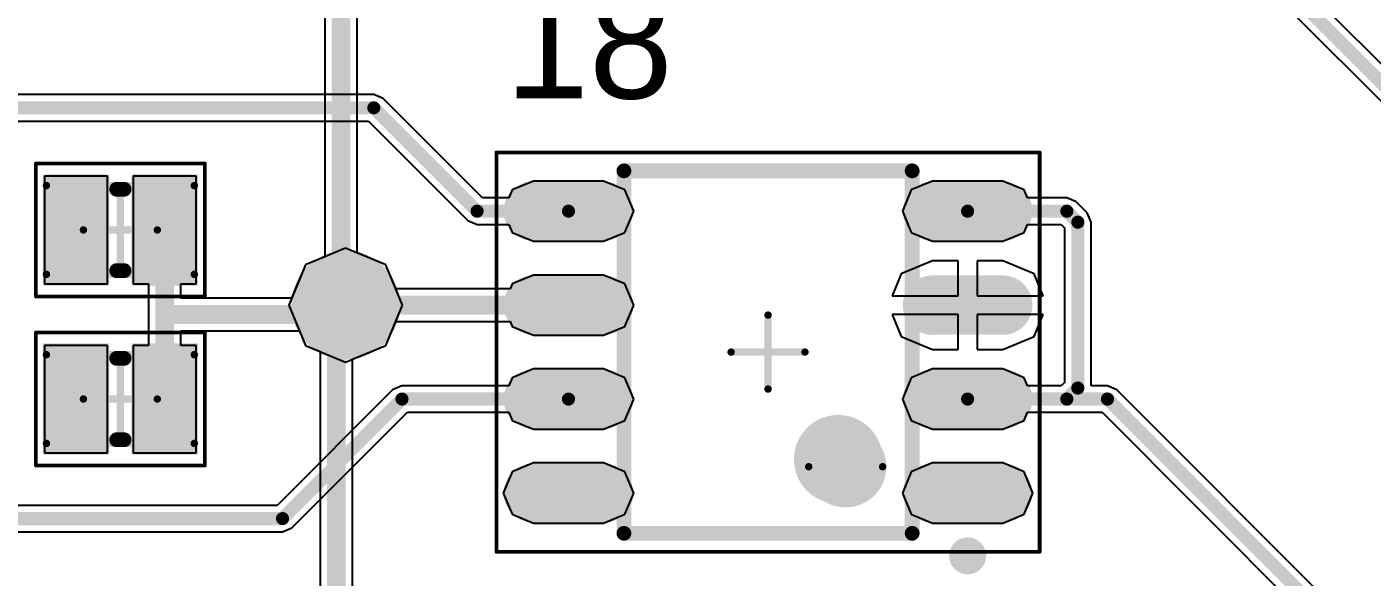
# Model space of a CAD drawing. Header units: millimetres. Extents: x 67 to 176, y 11 to 117.
# Drawn here: x 85.35 to 103.55, y 74.56 to 81.99 of the extents above; entities that cross this region are included whole.
import ezdxf

# ---------------------------------------------------------------- set-up
doc = ezdxf.new("R2010")
doc.units = ezdxf.units.MM
for name, color, linetype in [('BottomLayer', 5, 'Continuous'), ('BottomSolder', 6, 'Continuous'), ('Mechanical13', 56, 'Continuous'), ('Mechanical15', 56, 'Continuous'), ('MultiLayer', 9, 'Continuous'), ('TopLayer', 1, 'Continuous'), ('TopOverlay', 2, 'Continuous'), ('TopPaste', 8, 'Continuous'), ('TopSolder', 216, 'Continuous'), ('ViaHoleLayer', 16, 'Continuous')]:
    doc.layers.add(name, color=color, linetype=linetype)

# ---------------------------------------------------------------- blocks, each defined once
blk = doc.blocks.new('TC4428_33')
at = {"layer": 'Mechanical13', "const_width": 0.1}
for points in [[(-1.95, 2.45), (-1.95, -2.45)], [(1.95, 2.45), (-1.95, 2.45)], [(1.95, 2.45), (1.95, -2.45)], [(1.95, -2.45), (-1.95, -2.45)]]:
    blk.add_lwpolyline(points, dxfattribs=at)
at = {"layer": 'Mechanical13'}
for points, const_width in [([(-1.975, 2.45, 1), (-1.925, 2.45, 1)], 0.05), ([(-1.975, 2.45, 1), (-1.925, 2.45, 1)], 0.05), ([(1.925, 2.45, 1), (1.975, 2.45, 1)], 0.05), ([(1.925, 2.45, 1), (1.975, 2.45, 1)], 0.05), ([(-0.55, 1.55, 1), (-1.55, 1.55, 1)], 0.1), ([(-1.575, 1.55, 1), (-1.525, 1.55, 1)], 0.05), ([(-0.575, 1.55, 1), (-0.525, 1.55, 1)], 0.05), ([(-1.975, -2.45, 1), (-1.925, -2.45, 1)], 0.05), ([(-1.975, -2.45, 1), (-1.925, -2.45, 1)], 0.05), ([(1.925, -2.45, 1), (1.975, -2.45, 1)], 0.05), ([(1.925, -2.45, 1), (1.975, -2.45, 1)], 0.05)]:
    blk.add_lwpolyline(points, format="xyb", close=True, dxfattribs=dict(at, const_width=const_width))
at = {"layer": 'Mechanical15'}
for points, const_width in [([(-3.675, 2.7), (-3.675, -2.7)], 0.05), ([(3.675, 2.7), (-3.675, 2.7)], 0.05), ([(3.675, 2.7), (3.675, -2.7)], 0.05), ([(0, 0.5), (0, -0.5)], 0.1), ([(0.5, 0), (-0.5, 0)], 0.1), ([(3.675, -2.7), (-3.675, -2.7)], 0.05)]:
    blk.add_lwpolyline(points, dxfattribs=dict(at, const_width=const_width))
for points, const_width in [([(-3.687, 2.7, 1), (-3.662, 2.7, 1)], 0.025), ([(-3.687, 2.7, 1), (-3.662, 2.7, 1)], 0.025), ([(3.663, 2.7, 1), (3.688, 2.7, 1)], 0.025), ([(3.663, 2.7, 1), (3.688, 2.7, 1)], 0.025), ([(-0.025, 0.5, 1), (0.025, 0.5, 1)], 0.05), ([(-0.525, 0, 1), (-0.475, 0, 1)], 0.05), ([(0.475, 0, 1), (0.525, 0, 1)], 0.05), ([(-0.025, -0.5, 1), (0.025, -0.5, 1)], 0.05), ([(-3.687, -2.7, 1), (-3.662, -2.7, 1)], 0.025), ([(-3.687, -2.7, 1), (-3.662, -2.7, 1)], 0.025), ([(3.663, -2.7, 1), (3.688, -2.7, 1)], 0.025), ([(3.663, -2.7, 1), (3.688, -2.7, 1)], 0.025)]:
    blk.add_lwpolyline(points, format="xyb", close=True, dxfattribs=dict(at, const_width=const_width))
at = {"layer": 'TopLayer', "const_width": 0.6}
for points in [[(-3.175, 1.905), (-2.225, 1.905)], [(2.225, 1.905), (3.175, 1.905)], [(-3.175, 0.635), (-2.225, 0.635)], [(2.225, 0.635), (3.175, 0.635)], [(-3.175, -0.635), (-2.225, -0.635)], [(2.225, -0.635), (3.175, -0.635)], [(-3.175, -1.905), (-2.225, -1.905)], [(2.225, -1.905), (3.175, -1.905)]]:
    blk.add_lwpolyline(points, dxfattribs=at)
at = {"layer": 'TopLayer', "const_width": 0.3}
for points in [[(-3.325, 1.905, 1), (-3.025, 1.905, 1)], [(-2.375, 1.905, 1), (-2.075, 1.905, 1)], [(2.075, 1.905, 1), (2.375, 1.905, 1)], [(3.025, 1.905, 1), (3.325, 1.905, 1)], [(-3.325, 0.635, 1), (-3.025, 0.635, 1)], [(-2.375, 0.635, 1), (-2.075, 0.635, 1)], [(2.075, 0.635, 1), (2.375, 0.635, 1)], [(3.025, 0.635, 1), (3.325, 0.635, 1)], [(-3.325, -0.635, 1), (-3.025, -0.635, 1)], [(-2.375, -0.635, 1), (-2.075, -0.635, 1)], [(2.075, -0.635, 1), (2.375, -0.635, 1)], [(3.025, -0.635, 1), (3.325, -0.635, 1)], [(-3.325, -1.905, 1), (-3.025, -1.905, 1)], [(-2.375, -1.905, 1), (-2.075, -1.905, 1)], [(2.075, -1.905, 1), (2.375, -1.905, 1)], [(3.025, -1.905, 1), (3.325, -1.905, 1)]]:
    blk.add_lwpolyline(points, format="xyb", close=True, dxfattribs=at)
at = {"layer": 'TopOverlay'}
for points, const_width in [([(-2.575, 2.755, 1), (-2.825, 2.755, 1)], 0.25), ([(-2.887, 2.755, 1), (-2.763, 2.755, 1)], 0.125), ([(-2.637, 2.755, 1), (-2.512, 2.755, 1)], 0.125), ([(-2, 2.45, 1), (-1.9, 2.45, 1)], 0.1), ([(-2, 2.45, 1), (-1.9, 2.45, 1)], 0.1), ([(1.9, 2.45, 1), (2, 2.45, 1)], 0.1), ([(1.9, 2.45, 1), (2, 2.45, 1)], 0.1), ([(-0.65, 1.45, 1), (-1.25, 1.45, 1)], 0.6), ([(-1.4, 1.45, 1), (-1.1, 1.45, 1)], 0.3), ([(-0.8, 1.45, 1), (-0.5, 1.45, 1)], 0.3), ([(-2, -2.45, 1), (-1.9, -2.45, 1)], 0.1), ([(-2, -2.45, 1), (-1.9, -2.45, 1)], 0.1), ([(1.9, -2.45, 1), (2, -2.45, 1)], 0.1), ([(1.9, -2.45, 1), (2, -2.45, 1)], 0.1)]:
    blk.add_lwpolyline(points, format="xyb", close=True, dxfattribs=dict(at, const_width=const_width))
at = {"layer": 'TopOverlay', "const_width": 0.2}
for points in [[(-1.95, 2.45), (-1.95, -2.45)], [(1.95, 2.45), (-1.95, 2.45)], [(1.95, 2.45), (1.95, -2.45)], [(1.95, -2.45), (-1.95, -2.45)]]:
    blk.add_lwpolyline(points, dxfattribs=at)
at = {"layer": 'TopPaste', "const_width": 0.6}
for points in [[(-3.175, 1.905), (-2.225, 1.905)], [(2.225, 1.905), (3.175, 1.905)], [(-3.175, 0.635), (-2.225, 0.635)], [(2.225, 0.635), (3.175, 0.635)], [(-3.175, -0.635), (-2.225, -0.635)], [(2.225, -0.635), (3.175, -0.635)], [(-3.175, -1.905), (-2.225, -1.905)], [(2.225, -1.905), (3.175, -1.905)]]:
    blk.add_lwpolyline(points, dxfattribs=at)
at = {"layer": 'TopPaste', "const_width": 0.3}
for points in [[(-3.325, 1.905, 1), (-3.025, 1.905, 1)], [(-2.375, 1.905, 1), (-2.075, 1.905, 1)], [(2.075, 1.905, 1), (2.375, 1.905, 1)], [(3.025, 1.905, 1), (3.325, 1.905, 1)], [(-3.325, 0.635, 1), (-3.025, 0.635, 1)], [(-2.375, 0.635, 1), (-2.075, 0.635, 1)], [(2.075, 0.635, 1), (2.375, 0.635, 1)], [(3.025, 0.635, 1), (3.325, 0.635, 1)], [(-3.325, -0.635, 1), (-3.025, -0.635, 1)], [(-2.375, -0.635, 1), (-2.075, -0.635, 1)], [(2.075, -0.635, 1), (2.375, -0.635, 1)], [(3.025, -0.635, 1), (3.325, -0.635, 1)], [(-3.325, -1.905, 1), (-3.025, -1.905, 1)], [(-2.375, -1.905, 1), (-2.075, -1.905, 1)], [(2.075, -1.905, 1), (2.375, -1.905, 1)], [(3.025, -1.905, 1), (3.325, -1.905, 1)]]:
    blk.add_lwpolyline(points, format="xyb", close=True, dxfattribs=at)
at = {"layer": 'TopSolder', "const_width": 0.803}
for points in [[(-3.175, 1.905), (-2.225, 1.905)], [(2.225, 1.905), (3.175, 1.905)], [(-3.175, 0.635), (-2.225, 0.635)], [(2.225, 0.635), (3.175, 0.635)], [(-3.175, -0.635), (-2.225, -0.635)], [(2.225, -0.635), (3.175, -0.635)], [(-3.175, -1.905), (-2.225, -1.905)], [(2.225, -1.905), (3.175, -1.905)]]:
    blk.add_lwpolyline(points, dxfattribs=at)
at = {"layer": 'TopSolder', "const_width": 0.402}
for points in [[(-3.376, 1.905, 1), (-2.974, 1.905, 1)], [(-2.426, 1.905, 1), (-2.024, 1.905, 1)], [(2.024, 1.905, 1), (2.426, 1.905, 1)], [(2.974, 1.905, 1), (3.376, 1.905, 1)], [(-3.376, 0.635, 1), (-2.974, 0.635, 1)], [(-2.426, 0.635, 1), (-2.024, 0.635, 1)], [(2.024, 0.635, 1), (2.426, 0.635, 1)], [(2.974, 0.635, 1), (3.376, 0.635, 1)], [(-3.376, -0.635, 1), (-2.974, -0.635, 1)], [(-2.426, -0.635, 1), (-2.024, -0.635, 1)], [(2.024, -0.635, 1), (2.426, -0.635, 1)], [(2.974, -0.635, 1), (3.376, -0.635, 1)], [(-3.376, -1.905, 1), (-2.974, -1.905, 1)], [(-2.426, -1.905, 1), (-2.024, -1.905, 1)], [(2.024, -1.905, 1), (2.426, -1.905, 1)], [(2.974, -1.905, 1), (3.376, -1.905, 1)]]:
    blk.add_lwpolyline(points, format="xyb", close=True, dxfattribs=at)
blk = doc.blocks.new('C___2P__SM127P600_8N_67')
at = {"layer": 'Mechanical13', "const_width": 0.1}
for points in [[(-1, -0.6), (-1, 0.6)], [(-1, 0.6), (1, 0.6)], [(1, -0.6), (1, 0.6)], [(-1, -0.6), (1, -0.6)]]:
    blk.add_lwpolyline(points, dxfattribs=at)
at = {"layer": 'Mechanical13', "const_width": 0.05}
for points in [[(-1.025, 0.6, 1), (-0.975, 0.6, 1)], [(-1.025, 0.6, 1), (-0.975, 0.6, 1)], [(0.975, 0.6, 1), (1.025, 0.6, 1)], [(0.975, 0.6, 1), (1.025, 0.6, 1)], [(-1.025, -0.6, 1), (-0.975, -0.6, 1)], [(-1.025, -0.6, 1), (-0.975, -0.6, 1)], [(0.975, -0.6, 1), (1.025, -0.6, 1)], [(0.975, -0.6, 1), (1.025, -0.6, 1)]]:
    blk.add_lwpolyline(points, format="xyb", close=True, dxfattribs=at)
at = {"layer": 'Mechanical15'}
for points, const_width in [([(-1.143, -0.9), (-1.143, 0.9)], 0.05), ([(-1.143, 0.9), (1.143, 0.9)], 0.05), ([(1.143, -0.9), (1.143, 0.9)], 0.05), ([(0, -0.5), (0, 0.5)], 0.1), ([(-0.5, 0), (0.5, 0)], 0.1), ([(-1.143, -0.9), (1.143, -0.9)], 0.05)]:
    blk.add_lwpolyline(points, dxfattribs=dict(at, const_width=const_width))
for points, const_width in [([(-1.155, 0.9, 1), (-1.131, 0.9, 1)], 0.025), ([(-1.155, 0.9, 1), (-1.131, 0.9, 1)], 0.025), ([(1.131, 0.9, 1), (1.155, 0.9, 1)], 0.025), ([(1.131, 0.9, 1), (1.155, 0.9, 1)], 0.025), ([(-0.025, 0.5, 1), (0.025, 0.5, 1)], 0.05), ([(-0.525, 0, 1), (-0.475, 0, 1)], 0.05), ([(0.475, 0, 1), (0.525, 0, 1)], 0.05), ([(-0.025, -0.5, 1), (0.025, -0.5, 1)], 0.05), ([(-1.155, -0.9, 1), (-1.131, -0.9, 1)], 0.025), ([(-1.155, -0.9, 1), (-1.131, -0.9, 1)], 0.025), ([(1.131, -0.9, 1), (1.155, -0.9, 1)], 0.025), ([(1.131, -0.9, 1), (1.155, -0.9, 1)], 0.025)]:
    blk.add_lwpolyline(points, format="xyb", close=True, dxfattribs=dict(at, const_width=const_width))
at = {"layer": 'TopLayer'}
for points in [[(-0.25, -0.65), (-0.25, 0.65), (-0.95, -0.65), (-0.95, 0.65)], [(0.95, -0.65), (0.95, 0.65), (0.25, -0.65), (0.25, 0.65)]]:
    blk.add_solid(points, dxfattribs=at)
at = {"layer": 'TopOverlay', "const_width": 0.2}
for points in [[(-0.05, 0.55), (0.05, 0.55)], [(-0.05, -0.55), (0.05, -0.55)]]:
    blk.add_lwpolyline(points, dxfattribs=at)
at = {"layer": 'TopOverlay', "const_width": 0.1}
for points in [[(-0.1, 0.55, 1), (0, 0.55, 1)], [(0, 0.55, 1), (0.1, 0.55, 1)], [(-0.1, -0.55, 1), (0, -0.55, 1)], [(0, -0.55, 1), (0.1, -0.55, 1)]]:
    blk.add_lwpolyline(points, format="xyb", close=True, dxfattribs=at)
at = {"layer": 'TopPaste'}
for points in [[(-0.25, -0.65), (-0.25, 0.65), (-0.95, -0.65), (-0.95, 0.65)], [(0.95, -0.65), (0.95, 0.65), (0.25, -0.65), (0.25, 0.65)]]:
    blk.add_solid(points, dxfattribs=at)
at = {"layer": 'TopSolder'}
for points in [[(-0.148, -0.752), (-0.148, 0.752), (-1.052, -0.752), (-1.052, 0.752)], [(1.052, -0.752), (1.052, 0.752), (0.148, -0.752), (0.148, 0.752)]]:
    blk.add_solid(points, dxfattribs=at)
blk = doc.blocks.new('C___2P__SM127P600_8N_74')
at = {"layer": 'Mechanical13', "const_width": 0.1}
for points in [[(-1, -0.6), (-1, 0.6)], [(-1, 0.6), (1, 0.6)], [(1, -0.6), (1, 0.6)], [(-1, -0.6), (1, -0.6)]]:
    blk.add_lwpolyline(points, dxfattribs=at)
at = {"layer": 'Mechanical13', "const_width": 0.05}
for points in [[(-1.025, 0.6, 1), (-0.975, 0.6, 1)], [(-1.025, 0.6, 1), (-0.975, 0.6, 1)], [(0.975, 0.6, 1), (1.025, 0.6, 1)], [(0.975, 0.6, 1), (1.025, 0.6, 1)], [(-1.025, -0.6, 1), (-0.975, -0.6, 1)], [(-1.025, -0.6, 1), (-0.975, -0.6, 1)], [(0.975, -0.6, 1), (1.025, -0.6, 1)], [(0.975, -0.6, 1), (1.025, -0.6, 1)]]:
    blk.add_lwpolyline(points, format="xyb", close=True, dxfattribs=at)
at = {"layer": 'Mechanical15'}
for points, const_width in [([(-1.143, -0.9), (-1.143, 0.9)], 0.05), ([(-1.143, 0.9), (1.143, 0.9)], 0.05), ([(1.143, -0.9), (1.143, 0.9)], 0.05), ([(0, -0.5), (0, 0.5)], 0.1), ([(-0.5, 0), (0.5, 0)], 0.1), ([(-1.143, -0.9), (1.143, -0.9)], 0.05)]:
    blk.add_lwpolyline(points, dxfattribs=dict(at, const_width=const_width))
for points, const_width in [([(-1.155, 0.9, 1), (-1.131, 0.9, 1)], 0.025), ([(-1.155, 0.9, 1), (-1.131, 0.9, 1)], 0.025), ([(1.131, 0.9, 1), (1.155, 0.9, 1)], 0.025), ([(1.131, 0.9, 1), (1.155, 0.9, 1)], 0.025), ([(-0.025, 0.5, 1), (0.025, 0.5, 1)], 0.05), ([(-0.525, 0, 1), (-0.475, 0, 1)], 0.05), ([(0.475, 0, 1), (0.525, 0, 1)], 0.05), ([(-0.025, -0.5, 1), (0.025, -0.5, 1)], 0.05), ([(-1.155, -0.9, 1), (-1.131, -0.9, 1)], 0.025), ([(-1.155, -0.9, 1), (-1.131, -0.9, 1)], 0.025), ([(1.131, -0.9, 1), (1.155, -0.9, 1)], 0.025), ([(1.131, -0.9, 1), (1.155, -0.9, 1)], 0.025)]:
    blk.add_lwpolyline(points, format="xyb", close=True, dxfattribs=dict(at, const_width=const_width))
at = {"layer": 'TopLayer'}
for points in [[(-0.25, -0.65), (-0.25, 0.65), (-0.95, -0.65), (-0.95, 0.65)], [(0.95, -0.65), (0.95, 0.65), (0.25, -0.65), (0.25, 0.65)]]:
    blk.add_solid(points, dxfattribs=at)
at = {"layer": 'TopOverlay', "const_width": 0.2}
for points in [[(-0.05, 0.55), (0.05, 0.55)], [(-0.05, -0.55), (0.05, -0.55)]]:
    blk.add_lwpolyline(points, dxfattribs=at)
at = {"layer": 'TopOverlay', "const_width": 0.1}
for points in [[(-0.1, 0.55, 1), (0, 0.55, 1)], [(0, 0.55, 1), (0.1, 0.55, 1)], [(-0.1, -0.55, 1), (0, -0.55, 1)], [(0, -0.55, 1), (0.1, -0.55, 1)]]:
    blk.add_lwpolyline(points, format="xyb", close=True, dxfattribs=at)
at = {"layer": 'TopPaste'}
for points in [[(-0.25, -0.65), (-0.25, 0.65), (-0.95, -0.65), (-0.95, 0.65)], [(0.95, -0.65), (0.95, 0.65), (0.25, -0.65), (0.25, 0.65)]]:
    blk.add_solid(points, dxfattribs=at)
at = {"layer": 'TopSolder'}
for points in [[(-0.148, -0.752), (-0.148, 0.752), (-1.052, -0.752), (-1.052, 0.752)], [(1.052, -0.752), (1.052, 0.752), (0.148, -0.752), (0.148, 0.752)]]:
    blk.add_solid(points, dxfattribs=at)

msp = doc.modelspace()

# ---------------------------------------------------------------- linework, layer by layer
at = {"layer": 'BottomLayer'}
for p, q in [((89.379, 86.978), (89.379, 78.884)), ((89.818, 78.937), (89.818, 86.925)), ((89.379, 78.884), (89.118, 78.776)), ((90.206, 78.776), (89.818, 78.937)), ((89.118, 78.776), (88.892, 78.232)), ((90.432, 78.232), (90.206, 78.776)), ((88.892, 78.232), (89.118, 77.688)), ((90.206, 77.688), (90.432, 78.232)), ((89.118, 77.688), (89.315, 77.606)), ((89.315, 77.606), (89.315, 71.111)), ((89.755, 77.501), (90.206, 77.688)), ((89.755, 71.216), (89.755, 77.501))]:
    msp.add_line(p, q, dxfattribs=at)
at = {"layer": 'BottomLayer', "const_width": 0.254}
for points in [[(89.598, 78.295), (89.598, 87.566)], [(89.535, 62.103), (89.535, 78.232)]]:
    msp.add_lwpolyline(points, dxfattribs=at)
at = {"layer": 'BottomLayer'}
for points, const_width in [([(89.344, 78.232, 1), (89.98, 78.232, 1)], 0.635), ([(89.471, 78.232, 1), (89.598, 78.232, 1)], 0.127), ([(89.535, 78.295, 1), (89.662, 78.295, 1)], 0.127)]:
    msp.add_lwpolyline(points, format="xyb", close=True, dxfattribs=dict(at, const_width=const_width))
at = {"layer": 'BottomSolder', "const_width": 0.737}
msp.add_lwpolyline([(89.294, 78.232, 1), (90.03, 78.232, 1)], format="xyb", close=True, dxfattribs=at)
at = {"layer": 'MultiLayer', "const_width": 0.635}
msp.add_lwpolyline([(89.344, 78.232, 1), (89.98, 78.232, 1)], format="xyb", close=True, dxfattribs=at)
at = {"layer": 'TopLayer'}
for p, q in [((98.661, 85.998), (107.432, 77.227)), ((107.737, 77.428), (99.101, 86.064)), ((90.043, 81.078), (80.137, 81.078)), ((90.169, 81.025), (90.043, 81.078)), ((91.514, 79.681), (90.169, 81.025)), ((80.211, 80.72), (89.969, 80.72)), ((89.969, 80.72), (91.314, 79.376)), ((86.44, 79.974), (85.588, 79.974)), ((85.588, 79.974), (85.588, 78.522)), ((86.44, 78.522), (86.44, 79.974)), ((87.64, 79.974), (86.788, 79.974)), ((86.788, 79.974), (86.788, 78.522)), ((87.64, 78.522), (87.64, 79.974)), ((92.202, 79.909), (91.914, 79.79)), ((93.152, 79.909), (92.202, 79.909)), ((93.44, 79.79), (93.152, 79.909)), ((97.602, 79.909), (97.314, 79.79)), ((98.552, 79.909), (97.602, 79.909)), ((98.84, 79.79), (98.552, 79.909)), ((91.914, 79.79), (91.869, 79.681)), ((93.559, 79.502), (93.44, 79.79)), ((97.314, 79.79), (97.195, 79.502)), ((98.885, 79.681), (98.84, 79.79)), ((91.869, 79.681), (91.514, 79.681)), ((99.419, 79.681), (98.885, 79.681)), ((99.546, 79.628), (99.419, 79.681)), ((99.694, 79.48), (99.546, 79.628)), ((91.314, 79.376), (91.44, 79.323)), ((93.44, 79.214), (93.559, 79.502)), ((97.195, 79.502), (97.314, 79.214)), ((99.747, 79.353), (99.694, 79.48)), ((99.747, 77.141), (99.747, 79.353)), ((91.44, 79.323), (91.869, 79.323)), ((91.869, 79.323), (91.914, 79.214)), ((91.914, 79.214), (92.202, 79.095)), ((93.152, 79.095), (93.44, 79.214)), ((97.314, 79.214), (97.602, 79.095)), ((98.552, 79.095), (98.84, 79.214)), ((98.84, 79.214), (98.885, 79.323)), ((98.885, 79.323), (99.345, 79.323)), ((99.345, 79.323), (99.389, 79.279)), ((99.389, 79.279), (99.389, 77.185)), ((89.662, 79.002), (89.118, 78.776)), ((90.206, 78.776), (89.662, 79.002)), ((92.202, 79.095), (93.152, 79.095)), ((97.602, 79.095), (98.552, 79.095)), ((97.602, 78.832), (97.178, 78.656)), ((97.95, 78.832), (97.602, 78.832)), ((97.95, 78.359), (97.95, 78.832)), ((98.552, 78.832), (98.204, 78.832)), ((98.204, 78.832), (98.204, 78.359)), ((98.976, 78.656), (98.552, 78.832)), ((89.118, 78.776), (88.931, 78.325)), ((90.341, 78.452), (90.206, 78.776)), ((92.202, 78.639), (91.914, 78.52)), ((93.152, 78.639), (92.202, 78.639)), ((93.44, 78.52), (93.152, 78.639)), ((97.178, 78.656), (97.055, 78.359)), ((99.099, 78.359), (98.976, 78.656)), ((85.588, 78.522), (86.44, 78.522)), ((86.788, 78.522), (86.994, 78.522)), ((86.994, 78.522), (86.994, 77.688)), ((87.434, 78.325), (87.434, 78.522)), ((87.434, 78.522), (87.64, 78.522)), ((91.886, 78.452), (90.341, 78.452)), ((91.914, 78.52), (91.886, 78.452)), ((93.559, 78.232), (93.44, 78.52)), ((88.931, 78.325), (87.434, 78.325)), ((97.055, 78.359), (97.95, 78.359)), ((98.204, 78.359), (99.099, 78.359)), ((93.44, 77.944), (93.559, 78.232)), ((97.95, 78.105), (97.055, 78.105)), ((97.055, 78.105), (97.178, 77.808)), ((97.95, 77.632), (97.95, 78.105)), ((99.099, 78.105), (98.204, 78.105)), ((98.204, 78.105), (98.204, 77.632)), ((98.976, 77.808), (99.099, 78.105)), ((90.206, 77.688), (90.341, 78.012)), ((90.341, 78.012), (91.886, 78.012)), ((91.886, 78.012), (91.914, 77.944)), ((91.914, 77.944), (92.202, 77.825)), ((93.152, 77.825), (93.44, 77.944)), ((87.434, 77.688), (87.434, 77.885)), ((87.434, 77.885), (89.036, 77.885)), ((89.036, 77.885), (89.118, 77.688)), ((92.202, 77.825), (93.152, 77.825)), ((97.178, 77.808), (97.602, 77.632)), ((98.552, 77.632), (98.976, 77.808)), ((86.44, 77.688), (85.588, 77.688)), ((85.588, 77.688), (85.588, 76.236)), ((86.44, 76.236), (86.44, 77.688)), ((86.994, 77.688), (86.788, 77.688)), ((86.788, 77.688), (86.788, 76.236)), ((87.64, 77.688), (87.434, 77.688)), ((87.64, 76.236), (87.64, 77.688)), ((89.118, 77.688), (89.662, 77.462)), ((89.662, 77.462), (90.206, 77.688)), ((97.602, 77.632), (97.95, 77.632)), ((98.204, 77.632), (98.552, 77.632)), ((92.202, 77.369), (91.914, 77.25)), ((93.152, 77.369), (92.202, 77.369)), ((93.44, 77.25), (93.152, 77.369)), ((97.602, 77.369), (97.314, 77.25)), ((98.552, 77.369), (97.602, 77.369)), ((98.84, 77.25), (98.552, 77.369)), ((91.914, 77.25), (91.869, 77.141)), ((93.559, 76.962), (93.44, 77.25)), ((97.314, 77.25), (97.195, 76.962)), ((98.885, 77.141), (98.84, 77.25)), ((99.389, 77.185), (99.345, 77.141)), ((90.298, 77.088), (88.734, 75.525)), ((90.424, 77.141), (90.298, 77.088)), ((91.869, 77.141), (90.424, 77.141)), ((99.345, 77.141), (98.885, 77.141)), ((99.97, 77.141), (99.747, 77.141)), ((100.096, 77.088), (99.97, 77.141)), ((115.073, 62.111), (100.096, 77.088)), ((93.44, 76.674), (93.559, 76.962)), ((97.195, 76.962), (97.314, 76.674)), ((88.934, 75.22), (90.498, 76.783)), ((90.498, 76.783), (91.869, 76.783)), ((91.869, 76.783), (91.914, 76.674)), ((91.914, 76.674), (92.202, 76.555)), ((93.152, 76.555), (93.44, 76.674)), ((97.314, 76.674), (97.602, 76.555)), ((98.552, 76.555), (98.84, 76.674)), ((98.84, 76.674), (98.885, 76.783)), ((98.885, 76.783), (99.896, 76.783)), ((99.896, 76.783), (114.873, 61.806)), ((92.202, 76.555), (93.152, 76.555)), ((97.602, 76.555), (98.552, 76.555)), ((85.588, 76.236), (86.44, 76.236)), ((86.788, 76.236), (87.64, 76.236)), ((92.202, 76.099), (91.914, 75.98)), ((93.152, 76.099), (92.202, 76.099)), ((93.44, 75.98), (93.152, 76.099)), ((97.602, 76.099), (97.314, 75.98)), ((98.552, 76.099), (97.602, 76.099)), ((98.84, 75.98), (98.552, 76.099)), ((91.914, 75.98), (91.795, 75.692)), ((93.559, 75.692), (93.44, 75.98)), ((97.314, 75.98), (97.195, 75.692)), ((98.959, 75.692), (98.84, 75.98)), ((91.795, 75.692), (91.914, 75.404)), ((93.44, 75.404), (93.559, 75.692)), ((97.195, 75.692), (97.314, 75.404)), ((98.84, 75.404), (98.959, 75.692)), ((88.734, 75.525), (75.854, 75.525)), ((91.914, 75.404), (92.202, 75.285)), ((93.152, 75.285), (93.44, 75.404)), ((97.314, 75.404), (97.602, 75.285)), ((98.552, 75.285), (98.84, 75.404)), ((74.133, 75.167), (88.808, 75.167)), ((88.808, 75.167), (88.934, 75.22)), ((92.202, 75.285), (93.152, 75.285)), ((97.602, 75.285), (98.552, 75.285))]:
    msp.add_line(p, q, dxfattribs=at)
for points, const_width in [([(98.552, 86.36), (107.611, 77.301)], 0.178), ([(80.137, 80.899), (90.043, 80.899)], 0.178), ([(90.043, 80.899), (91.44, 79.502)], 0.178), ([(91.44, 79.502), (92.677, 79.502)], 0.178), ([(98.077, 79.502), (99.419, 79.502)], 0.178), ([(99.419, 79.502), (99.568, 79.353)], 0.178), ([(87.214, 78.105), (87.214, 79.248)], 0.254), ([(99.568, 77.111), (99.568, 79.353)], 0.178), ([(89.535, 78.105), (89.662, 78.232)], 0.254), ([(89.662, 78.232), (92.677, 78.232)], 0.254), ([(87.214, 76.962), (87.214, 78.105)], 0.254), ([(87.214, 78.105), (89.535, 78.105)], 0.254), ([(99.419, 76.962), (99.568, 77.111)], 0.178), ([(88.808, 75.346), (90.424, 76.962)], 0.178), ([(90.424, 76.962), (92.677, 76.962)], 0.178), ([(98.077, 76.962), (99.419, 76.962)], 0.178), ([(99.419, 76.962), (99.97, 76.962)], 0.178), ([(99.97, 76.962), (114.999, 61.932)], 0.178), ([(74.133, 75.346), (88.808, 75.346)], 0.178)]:
    msp.add_lwpolyline(points, dxfattribs=dict(at, const_width=const_width))
for points, const_width in [([(89.999, 80.899, 1), (90.087, 80.899, 1)], 0.0889), ([(89.999, 80.899, 1), (90.087, 80.899, 1)], 0.0889), ([(91.396, 79.502, 1), (91.484, 79.502, 1)], 0.0889), ([(91.396, 79.502, 1), (91.484, 79.502, 1)], 0.0889), ([(92.633, 79.502, 1), (92.721, 79.502, 1)], 0.0889), ([(98.033, 79.502, 1), (98.121, 79.502, 1)], 0.0889), ([(99.375, 79.502, 1), (99.464, 79.502, 1)], 0.0889), ([(99.375, 79.502, 1), (99.464, 79.502, 1)], 0.0889), ([(87.151, 79.248, 1), (87.278, 79.248, 1)], 0.127), ([(99.524, 79.353, 1), (99.612, 79.353, 1)], 0.0889), ([(99.524, 79.353, 1), (99.612, 79.353, 1)], 0.0889), ([(89.344, 78.232, 1), (89.98, 78.232, 1)], 0.635), ([(89.598, 78.232, 1), (89.725, 78.232, 1)], 0.127), ([(89.598, 78.232, 1), (89.725, 78.232, 1)], 0.127), ([(92.614, 78.232, 1), (92.741, 78.232, 1)], 0.127), ([(87.151, 78.105, 1), (87.278, 78.105, 1)], 0.127), ([(87.151, 78.105, 1), (87.278, 78.105, 1)], 0.127), ([(87.151, 78.105, 1), (87.278, 78.105, 1)], 0.127), ([(89.471, 78.105, 1), (89.598, 78.105, 1)], 0.127), ([(89.471, 78.105, 1), (89.598, 78.105, 1)], 0.127), ([(99.524, 77.111, 1), (99.612, 77.111, 1)], 0.0889), ([(99.524, 77.111, 1), (99.612, 77.111, 1)], 0.0889), ([(87.151, 76.962, 1), (87.278, 76.962, 1)], 0.127), ([(90.38, 76.962, 1), (90.468, 76.962, 1)], 0.0889), ([(90.38, 76.962, 1), (90.468, 76.962, 1)], 0.0889), ([(92.633, 76.962, 1), (92.721, 76.962, 1)], 0.0889), ([(98.033, 76.962, 1), (98.121, 76.962, 1)], 0.0889), ([(99.375, 76.962, 1), (99.464, 76.962, 1)], 0.0889), ([(99.375, 76.962, 1), (99.464, 76.962, 1)], 0.0889), ([(99.375, 76.962, 1), (99.464, 76.962, 1)], 0.0889), ([(99.925, 76.962, 1), (100.014, 76.962, 1)], 0.0889), ([(99.925, 76.962, 1), (100.014, 76.962, 1)], 0.0889), ([(88.764, 75.346, 1), (88.852, 75.346, 1)], 0.0889), ([(88.764, 75.346, 1), (88.852, 75.346, 1)], 0.0889)]:
    msp.add_lwpolyline(points, format="xyb", close=True, dxfattribs=dict(at, const_width=const_width))
at = {"layer": 'TopSolder', "const_width": 0.737}
msp.add_lwpolyline([(89.294, 78.232, 1), (90.03, 78.232, 1)], format="xyb", close=True, dxfattribs=at)
at = {"layer": 'ViaHoleLayer', "const_width": 0.356}
msp.add_lwpolyline([(89.484, 78.232, 1), (89.84, 78.232, 1)], format="xyb", close=True, dxfattribs=at)

# ---------------------------------------------------------------- block references
at = {"rotation": 180}
msp.add_blockref('TC4428_33', (95.377, 77.597), dxfattribs=at)
for name, p in [('C___2P__SM127P600_8N_67', (86.614, 79.248)), ('C___2P__SM127P600_8N_74', (86.614, 76.962))]:
    msp.add_blockref(name, p)

# ---------------------------------------------------------------- texts
at = {"layer": 'TopOverlay'}
msp.add_text('18', height=1.524, dxfattribs=at).set_placement((91.821, 81.026))

doc.saveas('drawing.dxf')
